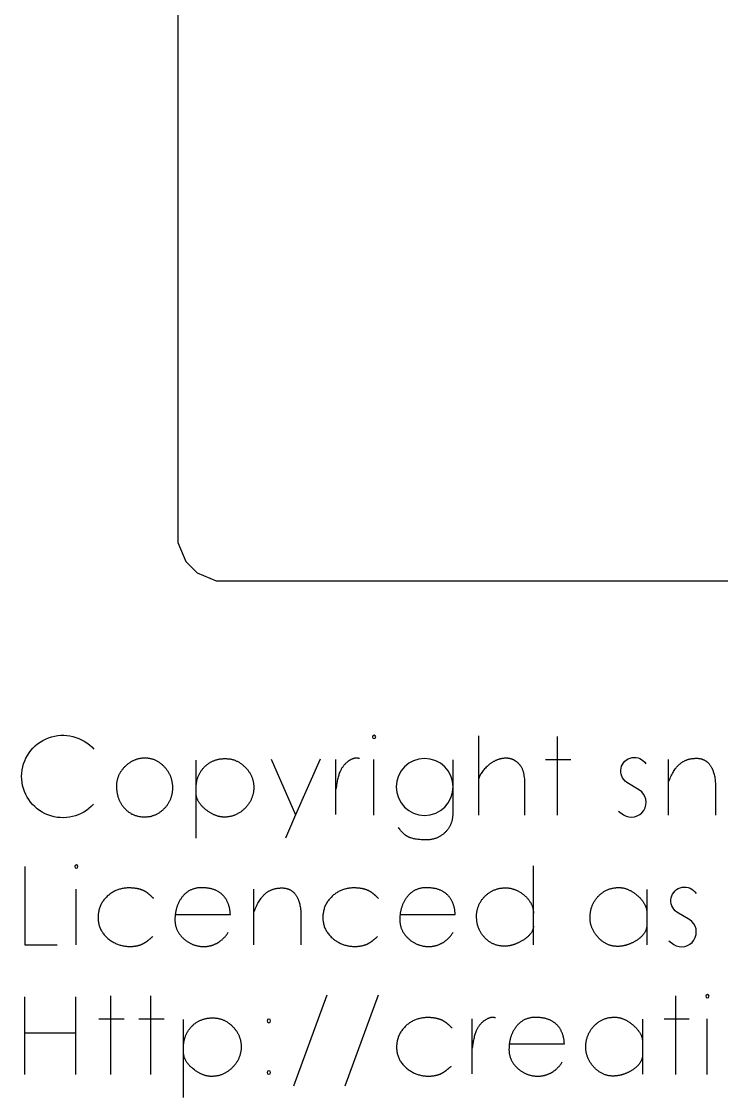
# Model space of a CAD drawing. Header units: millimetres. Extents: x 1 to 753, y -15 to 600.
# Drawn here: x 0.61 to 26.53, y -15.12 to 24.71 of the extents above; entities that cross this region are included whole.
import ezdxf

# ---------------------------------------------------------------- set-up
doc = ezdxf.new("R2010")
doc.units = ezdxf.units.MM
doc.layers.add('notes', color=18, linetype='Continuous', true_color=0x000000)
doc.layers.add('vector-cut', color=5, linetype='Continuous', true_color=0x0000ff)

msp = doc.modelspace()

# ---------------------------------------------------------------- linework, layer by layer
at = {"layer": 'notes'}
for p, q in [((17.53, -1.737), (17.53, -4.666)), ((20.453, -4.666), (20.453, -1.754)), ((7.073, -5.521), (7.073, -2.632)), ((11.664, -2.594), (10.758, -4.652)), ((12.25, -4.649), (12.25, -2.609)), ((13.651, -4.666), (13.651, -2.609)), ((20.012, -2.609), (20.946, -2.609)), ((24.562, -4.666), (24.562, -2.609)), ((19.562, -9.464), (19.562, -6.543)), ((2.626, -9.466), (2.626, -7.409)), ((9.214, -9.466), (9.214, -7.409)), ((23.762, -7.426), (23.762, -9.464)), ((0.724, -14.266), (0.724, -11.401)), ((2.621, -14.266), (2.621, -11.401)), ((3.918, -14.266), (3.918, -11.354)), ((5.398, -14.266), (5.398, -11.354)), ((11.909, -11.333), (10.677, -14.701)), ((13.818, -11.333), (12.585, -14.701)), ((24.841, -14.266), (24.841, -11.354)), ((3.476, -12.209), (4.41, -12.209)), ((4.956, -12.209), (5.89, -12.209)), ((6.607, -15.121), (6.607, -12.232)), ((17.293, -14.249), (17.293, -12.209)), ((23.604, -12.226), (23.604, -14.264)), ((24.4, -12.209), (25.334, -12.209)), ((25.995, -14.266), (25.995, -12.209)), ((0.724, -12.731), (2.621, -12.731))]:
    msp.add_line(p, q, dxfattribs=at)
for points in [[(7.073, -3.658), (7.074, -3.629), (7.075, -3.601), (7.076, -3.573), (7.078, -3.545), (7.081, -3.518), (7.084, -3.49), (7.088, -3.464), (7.093, -3.437), (7.098, -3.411), (7.103, -3.385), (7.11, -3.359), (7.117, -3.334), (7.124, -3.308), (7.132, -3.284), (7.141, -3.259), (7.15, -3.235), (7.16, -3.211), (7.171, -3.187), (7.182, -3.164), (7.193, -3.141), (7.206, -3.118), (7.219, -3.095), (7.232, -3.073), (7.246, -3.051), (7.261, -3.029), (7.276, -3.008), (7.292, -2.987), (7.309, -2.966), (7.326, -2.946), (7.343, -2.926), (7.362, -2.906), (7.381, -2.886), (7.4, -2.867), (7.419, -2.848), (7.439, -2.83), (7.46, -2.813), (7.48, -2.796), (7.501, -2.78), (7.522, -2.765), (7.544, -2.75), (7.565, -2.736), (7.587, -2.722), (7.61, -2.709), (7.632, -2.696), (7.655, -2.685), (7.679, -2.673), (7.702, -2.663), (7.726, -2.653), (7.75, -2.643), (7.774, -2.634), (7.799, -2.626), (7.824, -2.619), (7.85, -2.612), (7.875, -2.605), (7.901, -2.599), (7.927, -2.594), (7.954, -2.59), (7.981, -2.586), (8.008, -2.582), (8.035, -2.58), (8.063, -2.578), (8.091, -2.576), (8.119, -2.575), (8.148, -2.575), (8.175, -2.575), (8.201, -2.576), (8.227, -2.578), (8.253, -2.58), (8.279, -2.583), (8.305, -2.586), (8.33, -2.59), (8.355, -2.595), (8.38, -2.6), (8.405, -2.606), (8.429, -2.612), (8.454, -2.62), (8.478, -2.627), (8.501, -2.636), (8.525, -2.645), (8.548, -2.654), (8.572, -2.665), (8.594, -2.676), (8.617, -2.687), (8.64, -2.699), (8.662, -2.712), (8.684, -2.725), (8.706, -2.739), (8.727, -2.754), (8.749, -2.769), (8.77, -2.785), (8.791, -2.802), (8.812, -2.819), (8.832, -2.837), (8.852, -2.855), (8.872, -2.874), (8.892, -2.894), (8.912, -2.914), (8.93, -2.934), (8.949, -2.954), (8.966, -2.975), (8.983, -2.996), (8.999, -3.017), (9.015, -3.038), (9.03, -3.06), (9.045, -3.082), (9.059, -3.104), (9.072, -3.126), (9.085, -3.148), (9.097, -3.171), (9.108, -3.194), (9.119, -3.217), (9.129, -3.24), (9.138, -3.264), (9.147, -3.288), (9.156, -3.312), (9.163, -3.336), (9.171, -3.36), (9.177, -3.385), (9.183, -3.41), (9.188, -3.435), (9.193, -3.46), (9.197, -3.485), (9.2, -3.511), (9.203, -3.537), (9.205, -3.563), (9.207, -3.59), (9.207, -3.616), (9.208, -3.643), (9.207, -3.671), (9.207, -3.698), (9.205, -3.725), (9.203, -3.752), (9.2, -3.778), (9.196, -3.805), (9.192, -3.831), (9.187, -3.857), (9.182, -3.882), (9.176, -3.908), (9.169, -3.933), (9.162, -3.958), (9.154, -3.983), (9.146, -4.008), (9.136, -4.032), (9.127, -4.056), (9.116, -4.08), (9.105, -4.104), (9.093, -4.127), (9.081, -4.151), (9.068, -4.174), (9.054, -4.196), (9.04, -4.219), (9.025, -4.242), (9.009, -4.264), (8.993, -4.286), (8.976, -4.307), (8.959, -4.329), (8.941, -4.35), (8.922, -4.371), (8.903, -4.392), (8.883, -4.413), (8.862, -4.433), (8.842, -4.453), (8.821, -4.471), (8.8, -4.49), (8.778, -4.507), (8.757, -4.524), (8.735, -4.541), (8.713, -4.556), (8.691, -4.571), (8.668, -4.586), (8.645, -4.6), (8.622, -4.613), (8.599, -4.625), (8.576, -4.637), (8.552, -4.648), (8.528, -4.659), (8.504, -4.669), (8.48, -4.678), (8.456, -4.687), (8.431, -4.695), (8.406, -4.702), (8.381, -4.709), (8.355, -4.715), (8.33, -4.721), (8.304, -4.725), (8.278, -4.73), (8.251, -4.733), (8.225, -4.736), (8.198, -4.738), (8.171, -4.74), (8.144, -4.741), (8.116, -4.741), (8.095, -4.741), (8.074, -4.74), (8.053, -4.739), (8.031, -4.737), (8.01, -4.734), (7.989, -4.731), (7.968, -4.728), (7.946, -4.724), (7.925, -4.719), (7.904, -4.714), (7.883, -4.709), (7.861, -4.702), (7.84, -4.696), (7.819, -4.688), (7.797, -4.681), (7.776, -4.672), (7.755, -4.663), (7.733, -4.654), (7.712, -4.644), (7.691, -4.634), (7.669, -4.623), (7.648, -4.611), (7.627, -4.599), (7.605, -4.586), (7.584, -4.573), (7.562, -4.56), (7.52, -4.531), (7.477, -4.499), (7.434, -4.466), (7.412, -4.448), (7.39, -4.43), (7.369, -4.411), (7.349, -4.393), (7.33, -4.375), (7.311, -4.356), (7.293, -4.337), (7.276, -4.319), (7.26, -4.3), (7.244, -4.281), (7.229, -4.262), (7.214, -4.243), (7.201, -4.224), (7.187, -4.205), (7.175, -4.186), (7.164, -4.166), (7.153, -4.147), (7.142, -4.128), (7.133, -4.108), (7.124, -4.089), (7.116, -4.069), (7.109, -4.049), (7.102, -4.029), (7.096, -4.01), (7.091, -3.99), (7.086, -3.97), (7.082, -3.949), (7.079, -3.929), (7.077, -3.909), (7.075, -3.889), (7.074, -3.868), (7.073, -3.848)], [(6.607, -13.258), (6.607, -13.229), (6.608, -13.201), (6.609, -13.173), (6.611, -13.145), (6.614, -13.118), (6.617, -13.09), (6.621, -13.064), (6.626, -13.037), (6.631, -13.011), (6.637, -12.985), (6.643, -12.959), (6.65, -12.934), (6.657, -12.908), (6.665, -12.884), (6.674, -12.859), (6.683, -12.835), (6.693, -12.811), (6.704, -12.787), (6.715, -12.764), (6.726, -12.741), (6.739, -12.718), (6.752, -12.695), (6.765, -12.673), (6.779, -12.651), (6.794, -12.629), (6.809, -12.608), (6.825, -12.587), (6.842, -12.566), (6.859, -12.546), (6.876, -12.526), (6.895, -12.506), (6.914, -12.486), (6.933, -12.467), (6.953, -12.448), (6.972, -12.43), (6.993, -12.413), (7.013, -12.396), (7.034, -12.38), (7.055, -12.365), (7.077, -12.35), (7.098, -12.336), (7.12, -12.322), (7.143, -12.309), (7.165, -12.296), (7.188, -12.285), (7.212, -12.273), (7.235, -12.263), (7.259, -12.253), (7.283, -12.243), (7.308, -12.234), (7.332, -12.226), (7.357, -12.219), (7.383, -12.212), (7.408, -12.205), (7.434, -12.199), (7.46, -12.194), (7.487, -12.19), (7.514, -12.186), (7.541, -12.182), (7.568, -12.18), (7.596, -12.178), (7.624, -12.176), (7.653, -12.175), (7.681, -12.175), (7.708, -12.175), (7.734, -12.176), (7.761, -12.178), (7.787, -12.18), (7.812, -12.183), (7.838, -12.186), (7.863, -12.19), (7.888, -12.195), (7.913, -12.2), (7.938, -12.206), (7.962, -12.212), (7.987, -12.22), (8.011, -12.227), (8.035, -12.236), (8.058, -12.245), (8.081, -12.254), (8.105, -12.265), (8.128, -12.276), (8.15, -12.287), (8.173, -12.299), (8.195, -12.312), (8.217, -12.325), (8.239, -12.339), (8.26, -12.354), (8.282, -12.369), (8.303, -12.385), (8.324, -12.402), (8.345, -12.419), (8.365, -12.437), (8.385, -12.455), (8.405, -12.474), (8.425, -12.494), (8.445, -12.514), (8.463, -12.534), (8.482, -12.554), (8.499, -12.575), (8.516, -12.596), (8.533, -12.617), (8.548, -12.638), (8.563, -12.66), (8.578, -12.682), (8.592, -12.704), (8.605, -12.726), (8.618, -12.748), (8.63, -12.771), (8.641, -12.794), (8.652, -12.817), (8.662, -12.84), (8.672, -12.864), (8.68, -12.888), (8.689, -12.912), (8.696, -12.936), (8.704, -12.96), (8.71, -12.985), (8.716, -13.01), (8.721, -13.035), (8.726, -13.06), (8.73, -13.085), (8.733, -13.111), (8.736, -13.137), (8.738, -13.163), (8.74, -13.19), (8.741, -13.216), (8.741, -13.243), (8.741, -13.271), (8.74, -13.298), (8.738, -13.325), (8.736, -13.352), (8.733, -13.378), (8.729, -13.405), (8.725, -13.431), (8.721, -13.457), (8.715, -13.482), (8.709, -13.508), (8.702, -13.533), (8.695, -13.558), (8.687, -13.583), (8.679, -13.608), (8.669, -13.632), (8.66, -13.656), (8.649, -13.68), (8.638, -13.704), (8.626, -13.727), (8.614, -13.751), (8.601, -13.774), (8.587, -13.796), (8.573, -13.819), (8.558, -13.842), (8.542, -13.864), (8.526, -13.886), (8.509, -13.907), (8.492, -13.929), (8.474, -13.95), (8.455, -13.971), (8.436, -13.992), (8.416, -14.013), (8.395, -14.033), (8.375, -14.053), (8.354, -14.071), (8.333, -14.09), (8.311, -14.107), (8.29, -14.124), (8.268, -14.141), (8.246, -14.156), (8.224, -14.171), (8.201, -14.186), (8.178, -14.2), (8.155, -14.213), (8.132, -14.225), (8.109, -14.237), (8.085, -14.248), (8.061, -14.259), (8.037, -14.269), (8.013, -14.278), (7.989, -14.287), (7.964, -14.295), (7.939, -14.302), (7.914, -14.309), (7.888, -14.315), (7.863, -14.321), (7.837, -14.325), (7.811, -14.33), (7.784, -14.333), (7.758, -14.336), (7.731, -14.338), (7.704, -14.34), (7.677, -14.341), (7.649, -14.341), (7.628, -14.341), (7.607, -14.34), (7.586, -14.339), (7.564, -14.337), (7.543, -14.334), (7.522, -14.331), (7.501, -14.328), (7.479, -14.324), (7.458, -14.319), (7.437, -14.314), (7.416, -14.309), (7.394, -14.302), (7.373, -14.296), (7.352, -14.288), (7.33, -14.281), (7.309, -14.272), (7.288, -14.263), (7.266, -14.254), (7.245, -14.244), (7.224, -14.234), (7.202, -14.223), (7.181, -14.211), (7.16, -14.199), (7.138, -14.186), (7.117, -14.173), (7.095, -14.16), (7.053, -14.131), (7.01, -14.099), (6.967, -14.066), (6.945, -14.048), (6.923, -14.03), (6.902, -14.011), (6.882, -13.993), (6.863, -13.975), (6.844, -13.956), (6.826, -13.937), (6.809, -13.919), (6.793, -13.9), (6.777, -13.881), (6.762, -13.862), (6.747, -13.843), (6.734, -13.824), (6.721, -13.805), (6.708, -13.786), (6.697, -13.766), (6.686, -13.747), (6.675, -13.728), (6.666, -13.708), (6.657, -13.689), (6.649, -13.669), (6.642, -13.649), (6.635, -13.629), (6.629, -13.61), (6.624, -13.59), (6.619, -13.57), (6.615, -13.549), (6.612, -13.529), (6.61, -13.509), (6.608, -13.489), (6.607, -13.468), (6.607, -13.448)]]:
    msp.add_lwpolyline(points, close=True, dxfattribs=at)
for points in [[(9.85, -2.594), (10.758, -4.652), (10.378, -5.521)], [(16.577, -2.624), (16.577, -4.609), (16.576, -4.635), (16.576, -4.661), (16.574, -4.686), (16.572, -4.711), (16.57, -4.736), (16.567, -4.761), (16.563, -4.785), (16.559, -4.809), (16.554, -4.833), (16.549, -4.857), (16.543, -4.88), (16.537, -4.903), (16.53, -4.926), (16.523, -4.948), (16.515, -4.97), (16.506, -4.992), (16.497, -5.014), (16.487, -5.035), (16.477, -5.056), (16.466, -5.077), (16.455, -5.098), (16.443, -5.118), (16.431, -5.138), (16.418, -5.158), (16.404, -5.177), (16.39, -5.197), (16.376, -5.215), (16.36, -5.234), (16.345, -5.253), (16.328, -5.271), (16.312, -5.289), (16.294, -5.306), (16.276, -5.323), (16.258, -5.34), (16.24, -5.356), (16.221, -5.372), (16.203, -5.387), (16.183, -5.401), (16.164, -5.415), (16.144, -5.428), (16.125, -5.441), (16.104, -5.453), (16.084, -5.465), (16.063, -5.476), (16.042, -5.487), (16.021, -5.497), (16, -5.507), (15.978, -5.516), (15.956, -5.524), (15.933, -5.532), (15.911, -5.539), (15.888, -5.546), (15.865, -5.552), (15.842, -5.558), (15.818, -5.563), (15.794, -5.568), (15.77, -5.572), (15.746, -5.576), (15.721, -5.579), (15.696, -5.581), (15.671, -5.583), (15.645, -5.584), (15.62, -5.585), (15.594, -5.585), (15.496, -5.584), (15.404, -5.58), (15.36, -5.576), (15.318, -5.572), (15.277, -5.568), (15.237, -5.562), (15.199, -5.556), (15.162, -5.549), (15.126, -5.541), (15.092, -5.533), (15.059, -5.524), (15.028, -5.514), (15.013, -5.508), (14.998, -5.503), (14.983, -5.497), (14.969, -5.492), (14.954, -5.485), (14.939, -5.478), (14.924, -5.471), (14.909, -5.464), (14.895, -5.456), (14.88, -5.448), (14.866, -5.439), (14.852, -5.43), (14.838, -5.421), (14.825, -5.412), (14.811, -5.402), (14.798, -5.392), (14.785, -5.382), (14.772, -5.371), (14.759, -5.36), (14.747, -5.349), (14.734, -5.337), (14.722, -5.325), (14.71, -5.313), (14.698, -5.3), (14.687, -5.288), (14.675, -5.274), (14.664, -5.261), (14.653, -5.247), (14.642, -5.233), (14.631, -5.218), (14.62, -5.204), (14.61, -5.188), (14.59, -5.157), (14.57, -5.125)], [(19.246, -4.666), (19.244, -3.391), (19.239, -3.33), (19.232, -3.272), (19.225, -3.219), (19.217, -3.169), (19.212, -3.145), (19.208, -3.123), (19.203, -3.101), (19.197, -3.08), (19.192, -3.061), (19.186, -3.042), (19.18, -3.024), (19.174, -3.008), (19.163, -2.983), (19.153, -2.959), (19.141, -2.935), (19.129, -2.912), (19.116, -2.89), (19.103, -2.869), (19.096, -2.858), (19.089, -2.848), (19.081, -2.838), (19.074, -2.827), (19.066, -2.818), (19.059, -2.808), (19.051, -2.798), (19.043, -2.789), (19.034, -2.779), (19.026, -2.77), (19.017, -2.761), (19.009, -2.753), (19, -2.744), (18.991, -2.735), (18.981, -2.727), (18.972, -2.719), (18.962, -2.711), (18.953, -2.703), (18.943, -2.695), (18.922, -2.68), (18.912, -2.673), (18.901, -2.665), (18.89, -2.658), (18.879, -2.652), (18.868, -2.645), (18.857, -2.639), (18.846, -2.633), (18.835, -2.627), (18.824, -2.621), (18.812, -2.616), (18.801, -2.611), (18.789, -2.606), (18.778, -2.602), (18.766, -2.598), (18.754, -2.593), (18.742, -2.59), (18.73, -2.586), (18.718, -2.583), (18.706, -2.58), (18.694, -2.577), (18.682, -2.574), (18.67, -2.572), (18.657, -2.57), (18.645, -2.568), (18.632, -2.566), (18.62, -2.565), (18.607, -2.564), (18.594, -2.563), (18.581, -2.562), (18.568, -2.562), (18.555, -2.562), (18.535, -2.562), (18.514, -2.563), (18.494, -2.564), (18.474, -2.565), (18.454, -2.567), (18.434, -2.57), (18.414, -2.573), (18.394, -2.576), (18.374, -2.58), (18.354, -2.584), (18.334, -2.588), (18.315, -2.593), (18.295, -2.599), (18.276, -2.604), (18.256, -2.611), (18.237, -2.617), (18.218, -2.625), (18.199, -2.632), (18.18, -2.64), (18.161, -2.649), (18.142, -2.658), (18.123, -2.667), (18.104, -2.677), (18.086, -2.687), (18.067, -2.697), (18.049, -2.708), (18.03, -2.72), (18.012, -2.732), (17.993, -2.744), (17.975, -2.757), (17.957, -2.77), (17.939, -2.784), (17.906, -2.81), (17.874, -2.837), (17.844, -2.865), (17.814, -2.894), (17.785, -2.924), (17.757, -2.954), (17.73, -2.986), (17.704, -3.018), (17.678, -3.052), (17.654, -3.086), (17.631, -3.121), (17.609, -3.156), (17.588, -3.193), (17.567, -3.231), (17.548, -3.269), (17.53, -3.308)], [(24.562, -3.464), (24.582, -3.411), (24.602, -3.36), (24.623, -3.31), (24.644, -3.263), (24.665, -3.217), (24.687, -3.172), (24.709, -3.13), (24.732, -3.089), (24.755, -3.05), (24.778, -3.013), (24.802, -2.978), (24.826, -2.944), (24.851, -2.912), (24.863, -2.896), (24.875, -2.882), (24.888, -2.867), (24.901, -2.853), (24.913, -2.84), (24.926, -2.826), (24.943, -2.81), (24.959, -2.795), (24.976, -2.78), (24.994, -2.765), (25.011, -2.751), (25.029, -2.737), (25.048, -2.724), (25.066, -2.712), (25.085, -2.7), (25.104, -2.688), (25.123, -2.677), (25.143, -2.667), (25.163, -2.657), (25.183, -2.647), (25.204, -2.638), (25.225, -2.63), (25.246, -2.622), (25.268, -2.614), (25.289, -2.607), (25.311, -2.601), (25.334, -2.595), (25.357, -2.59), (25.38, -2.585), (25.403, -2.581), (25.427, -2.577), (25.45, -2.573), (25.475, -2.571), (25.499, -2.568), (25.524, -2.566), (25.549, -2.565), (25.574, -2.564), (25.6, -2.564), (25.624, -2.564), (25.647, -2.565), (25.67, -2.567), (25.692, -2.57), (25.714, -2.573), (25.735, -2.576), (25.757, -2.581), (25.777, -2.586), (25.788, -2.588), (25.798, -2.591), (25.808, -2.594), (25.818, -2.598), (25.828, -2.601), (25.838, -2.605), (25.847, -2.608), (25.857, -2.612), (25.866, -2.617), (25.876, -2.621), (25.885, -2.625), (25.894, -2.63), (25.903, -2.635), (25.912, -2.64), (25.921, -2.645), (25.93, -2.65), (25.939, -2.655), (25.947, -2.661), (25.956, -2.667), (25.964, -2.673), (25.973, -2.679), (25.981, -2.685), (25.989, -2.692), (25.997, -2.698), (26.005, -2.705), (26.013, -2.712), (26.021, -2.719), (26.028, -2.726), (26.036, -2.734), (26.043, -2.741), (26.058, -2.757), (26.072, -2.774), (26.086, -2.791), (26.099, -2.809), (26.112, -2.827), (26.125, -2.846), (26.137, -2.866), (26.149, -2.886), (26.161, -2.907), (26.17, -2.924), (26.178, -2.941), (26.186, -2.959), (26.194, -2.976), (26.201, -2.994), (26.209, -3.013), (26.216, -3.031), (26.222, -3.05), (26.235, -3.089), (26.247, -3.128), (26.257, -3.169), (26.266, -3.211), (26.275, -3.254), (26.282, -3.299), (26.288, -3.344), (26.293, -3.391), (26.297, -3.439), (26.299, -3.488), (26.301, -3.538), (26.302, -3.59), (26.302, -4.666)], [(0.724, -6.569), (0.724, -9.466), (1.928, -9.464)], [(6.306, -8.341), (8.344, -8.341), (8.338, -8.28), (8.331, -8.221), (8.326, -8.193), (8.321, -8.165), (8.316, -8.137), (8.31, -8.11), (8.303, -8.083), (8.297, -8.057), (8.289, -8.031), (8.282, -8.006), (8.273, -7.981), (8.265, -7.957), (8.256, -7.933), (8.246, -7.91), (8.236, -7.887), (8.226, -7.865), (8.215, -7.843), (8.204, -7.821), (8.192, -7.8), (8.18, -7.78), (8.167, -7.76), (8.154, -7.74), (8.141, -7.721), (8.127, -7.703), (8.112, -7.685), (8.097, -7.667), (8.082, -7.65), (8.066, -7.634), (8.05, -7.618), (8.033, -7.602), (8.016, -7.587), (7.999, -7.572), (7.981, -7.558), (7.962, -7.544), (7.943, -7.531), (7.924, -7.518), (7.904, -7.506), (7.884, -7.494), (7.863, -7.483), (7.842, -7.472), (7.821, -7.462), (7.798, -7.452), (7.776, -7.442), (7.753, -7.434), (7.73, -7.425), (7.706, -7.417), (7.682, -7.41), (7.657, -7.403), (7.632, -7.396), (7.606, -7.39), (7.58, -7.385), (7.553, -7.38), (7.526, -7.375), (7.499, -7.371), (7.471, -7.367), (7.443, -7.364), (7.414, -7.362), (7.385, -7.359), (7.325, -7.357), (7.263, -7.356), (7.235, -7.356), (7.207, -7.357), (7.179, -7.359), (7.152, -7.362), (7.125, -7.365), (7.098, -7.369), (7.072, -7.374), (7.046, -7.379), (7.02, -7.385), (6.995, -7.392), (6.97, -7.4), (6.946, -7.409), (6.921, -7.418), (6.898, -7.428), (6.874, -7.439), (6.851, -7.45), (6.829, -7.462), (6.806, -7.475), (6.784, -7.489), (6.763, -7.503), (6.741, -7.518), (6.721, -7.534), (6.7, -7.551), (6.68, -7.568), (6.66, -7.586), (6.641, -7.605), (6.622, -7.624), (6.603, -7.645), (6.585, -7.666), (6.567, -7.687), (6.549, -7.71), (6.532, -7.733), (6.517, -7.754), (6.502, -7.775), (6.488, -7.797), (6.475, -7.819), (6.462, -7.841), (6.449, -7.863), (6.437, -7.886), (6.426, -7.909), (6.414, -7.932), (6.404, -7.956), (6.394, -7.98), (6.384, -8.004), (6.375, -8.028), (6.366, -8.052), (6.357, -8.077), (6.35, -8.102), (6.342, -8.128), (6.335, -8.153), (6.329, -8.179), (6.323, -8.206), (6.318, -8.232), (6.313, -8.259), (6.308, -8.286), (6.304, -8.313), (6.3, -8.341), (6.297, -8.368), (6.295, -8.397), (6.293, -8.425), (6.29, -8.482), (6.289, -8.541), (6.289, -8.567), (6.29, -8.593), (6.292, -8.618), (6.294, -8.644), (6.297, -8.669), (6.301, -8.693), (6.305, -8.718), (6.31, -8.742), (6.315, -8.766), (6.321, -8.79), (6.328, -8.814), (6.336, -8.837), (6.344, -8.86), (6.352, -8.883), (6.362, -8.905), (6.372, -8.928), (6.383, -8.95), (6.394, -8.971), (6.406, -8.993), (6.419, -9.014), (6.432, -9.035), (6.446, -9.056), (6.461, -9.077), (6.476, -9.097), (6.492, -9.117), (6.508, -9.137), (6.526, -9.157), (6.543, -9.176), (6.562, -9.195), (6.581, -9.214), (6.601, -9.233), (6.621, -9.251), (6.642, -9.268), (6.662, -9.285), (6.682, -9.301), (6.703, -9.317), (6.724, -9.332), (6.745, -9.347), (6.766, -9.361), (6.788, -9.374), (6.81, -9.387), (6.832, -9.4), (6.854, -9.411), (6.876, -9.423), (6.899, -9.433), (6.921, -9.444), (6.944, -9.453), (6.967, -9.462), (6.991, -9.471), (7.014, -9.479), (7.038, -9.486), (7.062, -9.493), (7.086, -9.499), (7.111, -9.505), (7.135, -9.51), (7.16, -9.515), (7.185, -9.519), (7.21, -9.523), (7.236, -9.526), (7.261, -9.528), (7.287, -9.53), (7.313, -9.531), (7.339, -9.532), (7.366, -9.533), (7.384, -9.532), (7.403, -9.532), (7.421, -9.531), (7.439, -9.53), (7.457, -9.528), (7.476, -9.526), (7.494, -9.524), (7.512, -9.522), (7.53, -9.519), (7.548, -9.516), (7.566, -9.512), (7.583, -9.508), (7.601, -9.504), (7.619, -9.499), (7.636, -9.494), (7.654, -9.489), (7.671, -9.483), (7.689, -9.477), (7.706, -9.471), (7.724, -9.464), (7.741, -9.457), (7.758, -9.45), (7.775, -9.442), (7.792, -9.434), (7.809, -9.426), (7.826, -9.417), (7.86, -9.399), (7.893, -9.379), (7.926, -9.358), (7.954, -9.339), (7.981, -9.319), (8.006, -9.299), (8.031, -9.279), (8.055, -9.258), (8.079, -9.236), (8.101, -9.215), (8.123, -9.192), (8.143, -9.17), (8.163, -9.147), (8.182, -9.123), (8.2, -9.099), (8.217, -9.075), (8.233, -9.05), (8.249, -9.025), (8.263, -9)], [(9.214, -8.264), (9.234, -8.211), (9.254, -8.16), (9.275, -8.11), (9.296, -8.063), (9.318, -8.017), (9.339, -7.972), (9.362, -7.93), (9.384, -7.889), (9.407, -7.85), (9.431, -7.813), (9.454, -7.778), (9.478, -7.744), (9.503, -7.712), (9.515, -7.696), (9.528, -7.682), (9.54, -7.667), (9.553, -7.653), (9.566, -7.64), (9.579, -7.626), (9.595, -7.61), (9.612, -7.595), (9.629, -7.58), (9.646, -7.565), (9.664, -7.551), (9.682, -7.537), (9.7, -7.524), (9.718, -7.512), (9.737, -7.5), (9.756, -7.488), (9.776, -7.477), (9.795, -7.467), (9.815, -7.457), (9.836, -7.447), (9.856, -7.438), (9.877, -7.43), (9.899, -7.422), (9.92, -7.414), (9.942, -7.407), (9.964, -7.401), (9.986, -7.395), (10.009, -7.39), (10.032, -7.385), (10.055, -7.381), (10.079, -7.377), (10.103, -7.373), (10.127, -7.371), (10.152, -7.368), (10.176, -7.366), (10.201, -7.365), (10.227, -7.364), (10.253, -7.364), (10.276, -7.364), (10.299, -7.365), (10.322, -7.367), (10.344, -7.37), (10.366, -7.373), (10.388, -7.376), (10.409, -7.381), (10.43, -7.386), (10.44, -7.388), (10.45, -7.391), (10.46, -7.394), (10.47, -7.398), (10.48, -7.401), (10.49, -7.405), (10.5, -7.408), (10.509, -7.412), (10.519, -7.417), (10.528, -7.421), (10.538, -7.425), (10.547, -7.43), (10.556, -7.435), (10.565, -7.44), (10.574, -7.445), (10.583, -7.45), (10.591, -7.455), (10.6, -7.461), (10.608, -7.467), (10.617, -7.473), (10.625, -7.479), (10.633, -7.485), (10.641, -7.492), (10.65, -7.498), (10.657, -7.505), (10.665, -7.512), (10.673, -7.519), (10.681, -7.526), (10.688, -7.534), (10.696, -7.541), (10.71, -7.557), (10.725, -7.574), (10.738, -7.591), (10.752, -7.609), (10.765, -7.627), (10.778, -7.646), (10.79, -7.666), (10.802, -7.686), (10.813, -7.707), (10.822, -7.724), (10.83, -7.741), (10.838, -7.759), (10.846, -7.776), (10.854, -7.794), (10.861, -7.813), (10.868, -7.831), (10.875, -7.85), (10.888, -7.889), (10.899, -7.928), (10.91, -7.969), (10.919, -8.011), (10.927, -8.054), (10.934, -8.099), (10.94, -8.144), (10.945, -8.191), (10.949, -8.239), (10.952, -8.288), (10.954, -8.338), (10.954, -8.39), (10.954, -9.466)], [(14.632, -8.341), (16.67, -8.341), (16.665, -8.28), (16.657, -8.221), (16.652, -8.193), (16.647, -8.165), (16.642, -8.137), (16.636, -8.11), (16.63, -8.083), (16.623, -8.057), (16.615, -8.031), (16.608, -8.006), (16.6, -7.981), (16.591, -7.957), (16.582, -7.933), (16.573, -7.91), (16.563, -7.887), (16.552, -7.865), (16.541, -7.843), (16.53, -7.821), (16.518, -7.8), (16.506, -7.78), (16.494, -7.76), (16.48, -7.74), (16.467, -7.721), (16.453, -7.703), (16.439, -7.685), (16.424, -7.667), (16.408, -7.65), (16.393, -7.634), (16.376, -7.618), (16.36, -7.602), (16.343, -7.587), (16.325, -7.572), (16.307, -7.558), (16.289, -7.544), (16.27, -7.531), (16.25, -7.518), (16.23, -7.506), (16.21, -7.494), (16.19, -7.483), (16.168, -7.472), (16.147, -7.462), (16.125, -7.452), (16.102, -7.442), (16.079, -7.434), (16.056, -7.425), (16.032, -7.417), (16.008, -7.41), (15.983, -7.403), (15.958, -7.396), (15.932, -7.39), (15.906, -7.385), (15.88, -7.38), (15.853, -7.375), (15.825, -7.371), (15.797, -7.367), (15.769, -7.364), (15.74, -7.362), (15.711, -7.359), (15.651, -7.357), (15.589, -7.356), (15.561, -7.356), (15.533, -7.357), (15.505, -7.359), (15.478, -7.362), (15.451, -7.365), (15.424, -7.369), (15.398, -7.374), (15.372, -7.379), (15.346, -7.385), (15.321, -7.392), (15.296, -7.4), (15.272, -7.409), (15.248, -7.418), (15.224, -7.428), (15.2, -7.439), (15.177, -7.45), (15.155, -7.462), (15.132, -7.475), (15.11, -7.489), (15.089, -7.503), (15.068, -7.518), (15.047, -7.534), (15.026, -7.551), (15.006, -7.568), (14.986, -7.586), (14.967, -7.605), (14.948, -7.624), (14.929, -7.645), (14.911, -7.666), (14.893, -7.687), (14.875, -7.71), (14.858, -7.733), (14.843, -7.754), (14.829, -7.775), (14.815, -7.797), (14.801, -7.819), (14.788, -7.841), (14.776, -7.863), (14.763, -7.886), (14.752, -7.909), (14.741, -7.932), (14.73, -7.956), (14.72, -7.98), (14.71, -8.004), (14.701, -8.028), (14.692, -8.052), (14.684, -8.077), (14.676, -8.102), (14.668, -8.128), (14.662, -8.153), (14.655, -8.179), (14.649, -8.206), (14.644, -8.232), (14.639, -8.259), (14.634, -8.286), (14.63, -8.313), (14.627, -8.341), (14.624, -8.368), (14.621, -8.397), (14.619, -8.425), (14.616, -8.482), (14.615, -8.541), (14.615, -8.567), (14.616, -8.593), (14.618, -8.618), (14.62, -8.644), (14.623, -8.669), (14.627, -8.693), (14.631, -8.718), (14.636, -8.742), (14.641, -8.766), (14.648, -8.79), (14.654, -8.814), (14.662, -8.837), (14.67, -8.86), (14.679, -8.883), (14.688, -8.905), (14.698, -8.928), (14.709, -8.95), (14.72, -8.971), (14.732, -8.993), (14.745, -9.014), (14.758, -9.035), (14.772, -9.056), (14.787, -9.077), (14.802, -9.097), (14.818, -9.117), (14.835, -9.137), (14.852, -9.157), (14.87, -9.176), (14.888, -9.195), (14.907, -9.214), (14.927, -9.233), (14.948, -9.251), (14.968, -9.268), (14.988, -9.285), (15.009, -9.301), (15.029, -9.317), (15.05, -9.332), (15.071, -9.347), (15.093, -9.361), (15.114, -9.374), (15.136, -9.387), (15.158, -9.4), (15.18, -9.411), (15.202, -9.423), (15.225, -9.433), (15.248, -9.444), (15.27, -9.453), (15.294, -9.462), (15.317, -9.471), (15.341, -9.479), (15.364, -9.486), (15.388, -9.493), (15.412, -9.499), (15.437, -9.505), (15.461, -9.51), (15.486, -9.515), (15.511, -9.519), (15.536, -9.523), (15.562, -9.526), (15.587, -9.528), (15.613, -9.53), (15.639, -9.531), (15.665, -9.532), (15.692, -9.533), (15.71, -9.532), (15.729, -9.532), (15.747, -9.531), (15.765, -9.53), (15.784, -9.528), (15.802, -9.526), (15.82, -9.524), (15.838, -9.522), (15.856, -9.519), (15.874, -9.516), (15.892, -9.512), (15.91, -9.508), (15.927, -9.504), (15.945, -9.499), (15.963, -9.494), (15.98, -9.489), (15.998, -9.483), (16.015, -9.477), (16.032, -9.471), (16.05, -9.464), (16.067, -9.457), (16.084, -9.45), (16.101, -9.442), (16.118, -9.434), (16.135, -9.426), (16.152, -9.417), (16.186, -9.399), (16.219, -9.379), (16.253, -9.358), (16.28, -9.339), (16.307, -9.319), (16.333, -9.299), (16.358, -9.279), (16.382, -9.258), (16.405, -9.236), (16.427, -9.215), (16.449, -9.192), (16.469, -9.17), (16.489, -9.147), (16.508, -9.123), (16.526, -9.099), (16.543, -9.075), (16.559, -9.05), (16.575, -9.025), (16.589, -9)], [(18.675, -13.141), (20.713, -13.141), (20.707, -13.08), (20.699, -13.021), (20.695, -12.993), (20.69, -12.965), (20.684, -12.937), (20.679, -12.91), (20.672, -12.883), (20.665, -12.857), (20.658, -12.831), (20.65, -12.806), (20.642, -12.781), (20.634, -12.757), (20.625, -12.733), (20.615, -12.71), (20.605, -12.687), (20.595, -12.665), (20.584, -12.643), (20.573, -12.621), (20.561, -12.6), (20.549, -12.58), (20.536, -12.56), (20.523, -12.54), (20.51, -12.521), (20.496, -12.503), (20.481, -12.485), (20.466, -12.467), (20.451, -12.45), (20.435, -12.434), (20.419, -12.418), (20.402, -12.402), (20.385, -12.387), (20.368, -12.372), (20.35, -12.358), (20.331, -12.344), (20.312, -12.331), (20.293, -12.318), (20.273, -12.306), (20.253, -12.294), (20.232, -12.283), (20.211, -12.272), (20.189, -12.262), (20.167, -12.252), (20.145, -12.242), (20.122, -12.234), (20.099, -12.225), (20.075, -12.217), (20.05, -12.21), (20.026, -12.203), (20, -12.196), (19.975, -12.19), (19.949, -12.185), (19.922, -12.18), (19.895, -12.175), (19.868, -12.171), (19.84, -12.167), (19.812, -12.164), (19.783, -12.162), (19.754, -12.159), (19.694, -12.157), (19.632, -12.156), (19.604, -12.156), (19.576, -12.157), (19.548, -12.159), (19.52, -12.162), (19.493, -12.165), (19.467, -12.169), (19.44, -12.174), (19.414, -12.179), (19.389, -12.185), (19.364, -12.192), (19.339, -12.2), (19.314, -12.209), (19.29, -12.218), (19.266, -12.228), (19.243, -12.239), (19.22, -12.25), (19.197, -12.262), (19.175, -12.275), (19.153, -12.289), (19.132, -12.303), (19.11, -12.318), (19.089, -12.334), (19.069, -12.351), (19.049, -12.368), (19.029, -12.386), (19.01, -12.405), (18.991, -12.424), (18.972, -12.445), (18.954, -12.466), (18.936, -12.487), (18.918, -12.51), (18.901, -12.533), (18.886, -12.554), (18.871, -12.575), (18.857, -12.597), (18.844, -12.619), (18.831, -12.641), (18.818, -12.663), (18.806, -12.686), (18.794, -12.709), (18.783, -12.732), (18.773, -12.756), (18.762, -12.78), (18.753, -12.804), (18.743, -12.828), (18.735, -12.852), (18.726, -12.877), (18.718, -12.902), (18.711, -12.928), (18.704, -12.953), (18.698, -12.979), (18.692, -13.006), (18.686, -13.032), (18.681, -13.059), (18.677, -13.086), (18.673, -13.113), (18.669, -13.141), (18.666, -13.168), (18.664, -13.197), (18.661, -13.225), (18.659, -13.282), (18.658, -13.341), (18.658, -13.367), (18.659, -13.393), (18.661, -13.418), (18.663, -13.444), (18.666, -13.469), (18.669, -13.493), (18.674, -13.518), (18.678, -13.542), (18.684, -13.566), (18.69, -13.59), (18.697, -13.614), (18.704, -13.637), (18.713, -13.66), (18.721, -13.683), (18.731, -13.705), (18.741, -13.728), (18.752, -13.75), (18.763, -13.771), (18.775, -13.793), (18.788, -13.814), (18.801, -13.835), (18.815, -13.856), (18.83, -13.877), (18.845, -13.897), (18.861, -13.917), (18.877, -13.937), (18.894, -13.957), (18.912, -13.976), (18.931, -13.995), (18.95, -14.014), (18.97, -14.033), (18.99, -14.051), (19.01, -14.068), (19.031, -14.085), (19.051, -14.101), (19.072, -14.117), (19.093, -14.132), (19.114, -14.147), (19.135, -14.161), (19.157, -14.174), (19.178, -14.187), (19.2, -14.2), (19.223, -14.211), (19.245, -14.223), (19.267, -14.233), (19.29, -14.244), (19.313, -14.253), (19.336, -14.262), (19.36, -14.271), (19.383, -14.279), (19.407, -14.286), (19.431, -14.293), (19.455, -14.299), (19.479, -14.305), (19.504, -14.31), (19.529, -14.315), (19.554, -14.319), (19.579, -14.323), (19.604, -14.326), (19.63, -14.328), (19.656, -14.33), (19.682, -14.331), (19.708, -14.332), (19.734, -14.333), (19.753, -14.332), (19.771, -14.332), (19.79, -14.331), (19.808, -14.33), (19.826, -14.328), (19.844, -14.326), (19.863, -14.324), (19.881, -14.322), (19.899, -14.319), (19.917, -14.316), (19.934, -14.312), (19.952, -14.308), (19.97, -14.304), (19.988, -14.299), (20.005, -14.294), (20.023, -14.289), (20.04, -14.283), (20.058, -14.277), (20.075, -14.271), (20.092, -14.264), (20.11, -14.257), (20.127, -14.25), (20.144, -14.242), (20.161, -14.234), (20.178, -14.226), (20.195, -14.217), (20.229, -14.199), (20.262, -14.179), (20.295, -14.158), (20.323, -14.139), (20.349, -14.119), (20.375, -14.099), (20.4, -14.079), (20.424, -14.058), (20.448, -14.036), (20.47, -14.015), (20.491, -13.992), (20.512, -13.97), (20.532, -13.947), (20.551, -13.923), (20.569, -13.899), (20.586, -13.875), (20.602, -13.85), (20.618, -13.825), (20.632, -13.8)]]:
    msp.add_lwpolyline(points, dxfattribs=at)
for points in [[(22.717, -4.519), (22.899, -4.66, 0.988078), (23.491, -3.739), (23.018, -3.455, -1.237058), (23.728, -2.771)], [(24.575, -9.319), (24.756, -9.46, 0.988078), (25.349, -8.539), (24.875, -8.255, -1.237058), (25.585, -7.571)]]:
    msp.add_lwpolyline(points, format="xyb", dxfattribs=at)
at = {"layer": 'notes', "extrusion": (0, 0, -1)}
for centre, radius in [((-13.663, -1.772), 0.0608), ((-15.533, -3.623), 1.053), ((-2.637, -6.572), 0.0608), ((-26.006, -11.372), 0.0608), ((-9.764, -12.286), 0.0661), ((-9.764, -14.196), 0.0661)]:
    msp.add_circle(centre, radius, dxfattribs=at)
msp.add_arc((-2.139, -3.238), 1.527, 222.0827, 138.7598, dxfattribs=at)
at = {"layer": 'notes'}
for points, knots in [([(4.123, -3.598), (4.123, -3.18), (4.44, -2.869), (4.758, -2.558), (5.174, -2.558), (5.604, -2.558), (5.911, -2.895), (6.208, -3.221), (6.208, -3.656), (6.208, -4.091), (5.909, -4.408), (5.604, -4.733), (5.169, -4.733), (4.7, -4.733), (4.406, -4.396), (4.123, -4.074), (4.123, -3.598)], [0, 0, 0, 1, 1, 2, 2, 3, 3, 4, 4, 5, 5, 6, 6, 7, 7, 8, 8, 8]), ([(13.12, -2.577), (13.046, -2.556), (12.997, -2.556), (12.939, -2.556), (12.845, -2.598), (12.54, -2.737), (12.4, -3.061), (12.308, -3.272), (12.25, -3.701)], [0, 0, 0, 1, 1, 2, 2, 3, 3, 4, 4, 4]), ([(5.5, -7.759), (5.295, -7.537), (5.097, -7.45), (4.899, -7.364), (4.589, -7.364), (4.114, -7.364), (3.781, -7.675), (3.44, -7.993), (3.44, -8.462), (3.44, -8.923), (3.811, -9.236), (4.161, -9.53), (4.632, -9.53), (4.892, -9.53), (5.091, -9.435), (5.248, -9.358), (5.468, -9.159)], [0, 0, 0, 1, 1, 2, 2, 3, 3, 4, 4, 5, 5, 6, 6, 7, 7, 8, 8, 8]), ([(13.826, -7.759), (13.621, -7.537), (13.423, -7.45), (13.225, -7.364), (12.916, -7.364), (12.44, -7.364), (12.108, -7.675), (11.766, -7.993), (11.766, -8.462), (11.766, -8.923), (12.137, -9.236), (12.487, -9.53), (12.958, -9.53), (13.218, -9.53), (13.417, -9.435), (13.575, -9.358), (13.794, -9.159)], [0, 0, 0, 1, 1, 2, 2, 3, 3, 4, 4, 5, 5, 6, 6, 7, 7, 8, 8, 8]), ([(19.562, -8.774), (19.562, -9.066), (19.161, -9.307), (18.805, -9.522), (18.496, -9.522), (18.044, -9.522), (17.745, -9.191), (17.457, -8.872), (17.457, -8.411), (17.457, -7.976), (17.773, -7.668), (18.088, -7.36), (18.525, -7.36), (18.903, -7.36), (19.225, -7.635), (19.562, -7.925), (19.562, -8.294)], [0, 0, 0, 1, 1, 2, 2, 3, 3, 4, 4, 5, 5, 6, 6, 7, 7, 8, 8, 8]), ([(23.764, -8.724), (23.764, -9.064), (23.372, -9.311), (23.027, -9.528), (22.67, -9.528), (22.268, -9.528), (21.96, -9.196), (21.66, -8.872), (21.66, -8.464), (21.66, -8.004), (21.958, -7.68), (22.265, -7.349), (22.724, -7.349), (23.071, -7.349), (23.41, -7.641), (23.764, -7.946), (23.764, -8.29)], [0, 0, 0, 1, 1, 2, 2, 3, 3, 4, 4, 5, 5, 6, 6, 7, 7, 8, 8, 8]), ([(16.555, -12.559), (16.351, -12.337), (16.152, -12.25), (15.954, -12.164), (15.645, -12.164), (15.169, -12.164), (14.837, -12.475), (14.496, -12.793), (14.496, -13.262), (14.496, -13.723), (14.867, -14.036), (15.216, -14.33), (15.688, -14.33), (15.948, -14.33), (16.146, -14.235), (16.304, -14.158), (16.523, -13.959)], [0, 0, 0, 1, 1, 2, 2, 3, 3, 4, 4, 5, 5, 6, 6, 7, 7, 8, 8, 8]), ([(18.163, -12.177), (18.088, -12.156), (18.039, -12.156), (17.982, -12.156), (17.888, -12.198), (17.583, -12.337), (17.442, -12.661), (17.351, -12.872), (17.293, -13.301)], [0, 0, 0, 1, 1, 2, 2, 3, 3, 4, 4, 4]), ([(23.607, -13.524), (23.607, -13.864), (23.214, -14.111), (22.869, -14.328), (22.513, -14.328), (22.11, -14.328), (21.803, -13.996), (21.502, -13.672), (21.502, -13.264), (21.502, -12.804), (21.801, -12.48), (22.108, -12.149), (22.566, -12.149), (22.914, -12.149), (23.253, -12.441), (23.607, -12.746), (23.607, -13.09)], [0, 0, 0, 1, 1, 2, 2, 3, 3, 4, 4, 5, 5, 6, 6, 7, 7, 8, 8, 8])]:
    msp.add_open_spline(points, degree=2, knots=knots, dxfattribs=at)
at = {"layer": 'vector-cut'}
msp.add_lwpolyline([(6.4, 183.007), (6.4, 125.008), (7.4, 124.008), (18.4, 124.008), (18.4, 64.009), (7.4, 64.009), (6.4, 63.009), (6.4, 5.423), (6.693, 4.717), (7.107, 4.302), (7.815, 4.01), (91.113, 4.01), (92.113, 5.009), (92.113, 16.009), (177.826, 16.009), (177.826, 5.009), (178.826, 4.01), (262.539, 4.01)], dxfattribs=at)

doc.saveas('drawing.dxf')
